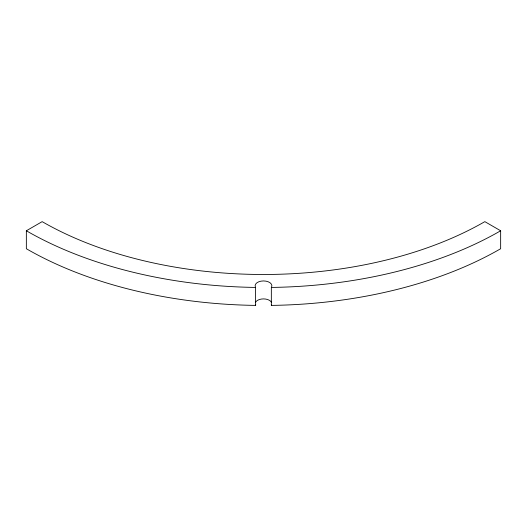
<?xml version="1.0" encoding="UTF-8"?>
<svg xmlns="http://www.w3.org/2000/svg" width="527" height="527" viewBox="0 0 527 527"><rect width="100%" height="100%" fill="white"/><g stroke="black" fill="none" stroke-linecap="round" stroke-linejoin="round"><path stroke-width="0.79" d="M271.339 287.386L271.596 287.031A8.386 4.842 0 0 0 263.5 280.937A8.386 4.842 0 0 0 255.404 287.031L255.661 305.357L252.967 305.357A335.383 193.633 0 0 1 26.35 248.737L26.35 230.773L42.16 221.643A313.387 180.932 0 0 0 484.84 221.643L500.65 230.773L500.65 248.737A335.383 193.633 0 0 1 274.033 305.357L271.339 305.357L271.339 287.386L274.033 287.386A335.383 193.633 0 0 0 500.65 230.773M271.339 305.357L271.596 304.995M255.661 287.386L252.967 287.386A335.383 193.633 0 0 1 26.35 230.773M255.404 304.995L255.661 305.357M255.404 302.491A8.386 4.842 0 0 1 263.5 298.901A8.386 4.842 0 0 1 271.596 302.491"/></g></svg>
